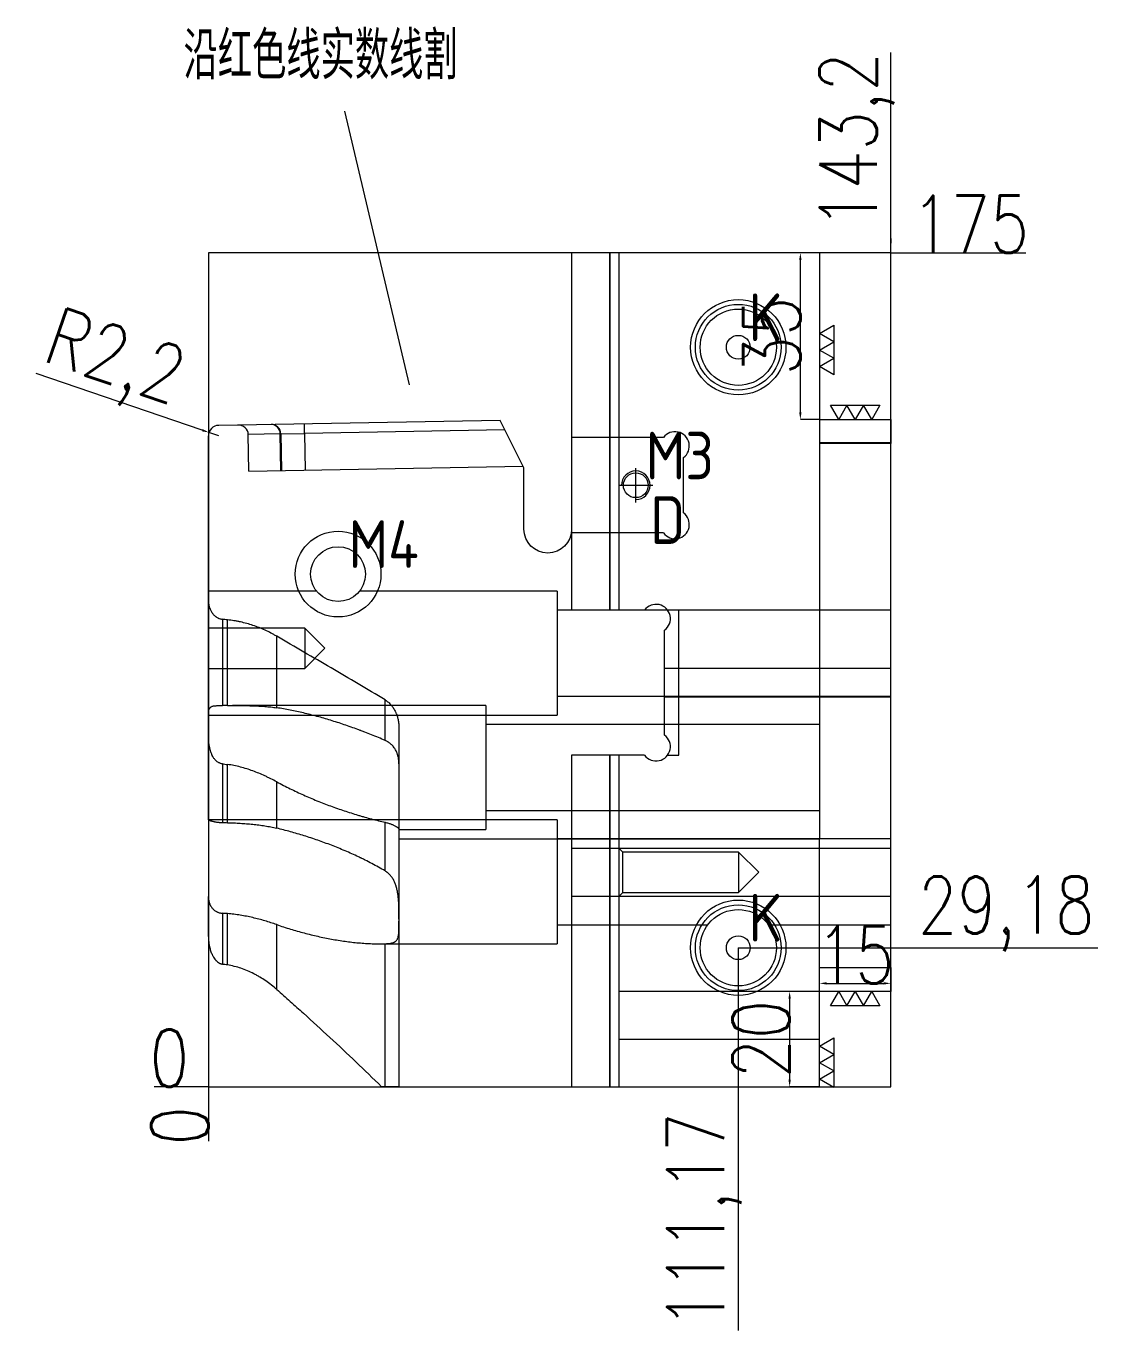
# Model space of a CAD drawing. Header units: millimetres. Extents: x 10039 to 11109, y 34852 to 35396.
# Drawn here: x 10375.6 to 10601.6, y 35057.5 to 35333.1 of the extents above; entities that cross this region are included whole.
import ezdxf

# ---------------------------------------------------------------- set-up
doc = ezdxf.new("R2010")
doc.units = ezdxf.units.MM
doc.linetypes.add('CENTER', pattern=[0])
doc.linetypes.add('DASHED', pattern=[0])
for name, color, linetype, lineweight in [('DIE', 20, 'Continuous', 20), ('DIE_W', 1, 'Continuous', 20), ('DIM', 4, 'Continuous', 20)]:
    doc.layers.add(name, color=color, linetype=linetype, lineweight=lineweight)
doc.layers.add('TEMP', color=7, linetype='Continuous')
doc.styles.add('chinesef_fs', font='gbenor.shx', dxfattribs={"bigfont": 'gbcbig.shx'})
doc.styles.add('gbenor', font='gbenor.shx', dxfattribs={"bigfont": 'gbcbig.shx'})
doc.styles.add('TXT', font='txt.shx', dxfattribs={"width": 0.8, "bigfont": 'ctxt.shx'})
doc.dimstyles.new('零件', dxfattribs={"dimscale": 1.5, "dimtxt": 8, "dimasz": 1, "dimexe": 0, "dimexo": 0, "dimgap": 0, "dimtad": 1, "dimtxsty": 'TXT', "dimcen": 0, "dimclrd": 252, "dimclre": 252, "dimclrt": 4, "dimazin": 3, "dimtp": 0.001, "dimtm": 0.001, "dimtfac": 1, "dimtmove": 0, "dimatfit": 3, "dimlwd": 5, "dimlwe": 5})

# ---------------------------------------------------------------- blocks, each defined once
blk = doc.blocks.new('*D1123')
at = {"layer": 'Defpoints', "color": 0}
for p in [(10524.94, 35139.76), (10561.97, 35139.76), (10413.77, 35110.58)]:
    blk.add_point(p, dxfattribs=at)
at = {"layer": 'DIM', "color": 252, "lineweight": 5}
for p, q in [((10524.94, 35139.76), (10555.97, 35139.76)), ((10555.97, 35139.76), (10558.97, 35139.76)), ((10558.97, 35139.76), (10600.37, 35139.76))]:
    blk.add_line(p, q, dxfattribs=at)
at = {"layer": 'DIM', "color": 4, "lineweight": 5, "insert": (10581.17, 35146.9), "char_height": 12, "attachment_point": 5, "style": 'TXT'}
blk.add_mtext('29,18', dxfattribs=at)
blk = doc.blocks.new('*D1124')
at = {"layer": 'Defpoints', "color": 0}
for p in [(10556.97, 35285.58), (10561.97, 35285.58), (10413.77, 35110.58)]:
    blk.add_point(p, dxfattribs=at)
at = {"layer": 'DIM', "color": 252, "lineweight": 5}
blk.add_line((10556.97, 35285.58), (10585.29, 35285.58), dxfattribs=at)
at = {"layer": 'DIM', "color": 4, "lineweight": 5, "insert": (10573.63, 35291.58), "char_height": 12, "attachment_point": 5, "style": 'TXT'}
blk.add_mtext('175', dxfattribs=at)
blk = doc.blocks.new('*D1125')
at = {"layer": 'Defpoints', "color": 0}
for p in [(10408.77, 35110.58), (10413.77, 35110.58), (10413.77, 35110.58)]:
    blk.add_point(p, dxfattribs=at)
at = {"layer": 'DIM', "color": 252, "lineweight": 5}
blk.add_line((10413.77, 35110.58), (10402.37, 35110.58), dxfattribs=at)
at = {"layer": 'DIM', "color": 4, "lineweight": 5, "insert": (10405.57, 35116.58), "char_height": 12, "attachment_point": 5, "style": 'TXT'}
blk.add_mtext('0', dxfattribs=at)
blk = doc.blocks.new('*D1126')
at = {"layer": 'Defpoints', "color": 0}
for p in [(10524.94, 35139.76), (10413.77, 35110.58), (10524.94, 35105.58)]:
    blk.add_point(p, dxfattribs=at)
at = {"layer": 'DIM', "color": 252, "lineweight": 5}
for p, q in [((10524.94, 35139.76), (10524.94, 35111.58)), ((10524.94, 35111.58), (10524.94, 35108.58)), ((10524.94, 35108.58), (10524.94, 35059.41))]:
    blk.add_line(p, q, dxfattribs=at)
at = {"layer": 'DIM', "color": 4, "lineweight": 5, "insert": (10517.8, 35082.5), "char_height": 12, "attachment_point": 5, "rotation": 90, "style": 'TXT'}
blk.add_mtext('111,17', dxfattribs=at)
blk = doc.blocks.new('*D1127')
at = {"layer": 'Defpoints', "color": 0}
for p in [(10413.77, 35110.58), (10413.77, 35110.58), (10413.77, 35105.58)]:
    blk.add_point(p, dxfattribs=at)
at = {"layer": 'DIM', "color": 252, "lineweight": 5}
blk.add_line((10413.77, 35110.58), (10413.77, 35099.18), dxfattribs=at)
at = {"layer": 'DIM', "color": 4, "lineweight": 5, "insert": (10407.77, 35102.38), "char_height": 12, "attachment_point": 5, "rotation": 90, "style": 'TXT'}
blk.add_mtext('0', dxfattribs=at)
blk = doc.blocks.new('*D1128')
at = {"layer": 'Defpoints', "color": 0}
for p in [(10556.97, 35290.58), (10556.97, 35285.58), (10413.77, 35110.58)]:
    blk.add_point(p, dxfattribs=at)
at = {"layer": 'DIM', "color": 252, "lineweight": 5}
for p, q in [((10556.97, 35287.58), (10556.97, 35327.61)), ((10556.97, 35285.58), (10556.97, 35288.58)), ((10556.97, 35288.58), (10556.97, 35287.58))]:
    blk.add_line(p, q, dxfattribs=at)
at = {"layer": 'DIM', "color": 4, "lineweight": 5, "insert": (10549.83, 35309.1), "char_height": 12, "attachment_point": 5, "rotation": 90, "style": 'TXT'}
blk.add_mtext('143,2', dxfattribs=at)
blk = doc.blocks.new('*D1132')
at = {"layer": 'Defpoints', "color": 0}
for p in [(10556.97, 35132.28), (10541.97, 35130.58), (10556.97, 35130.58)]:
    blk.add_point(p, dxfattribs=at)
at = {"layer": 'DIM', "color": 252, "linetype": 'Continuous', "lineweight": 5}
for p, q in [((10541.97, 35130.58), (10541.97, 35132.28)), ((10543.47, 35132.28), (10555.47, 35132.28)), ((10556.97, 35130.58), (10556.97, 35132.28))]:
    blk.add_line(p, q, dxfattribs=at)
at = {"layer": 'DIM', "color": 252}
for points in [[(10543.47, 35132.53), (10543.47, 35132.03), (10541.97, 35132.28)], [(10555.47, 35132.03), (10555.47, 35132.53), (10556.97, 35132.28)]]:
    blk.add_solid(points, dxfattribs=at)
at = {"layer": 'DIM', "color": 4, "lineweight": 5, "insert": (10549.47, 35138.28), "char_height": 12, "attachment_point": 5, "style": 'TXT'}
blk.add_mtext('15', dxfattribs=at)
blk = doc.blocks.new('*D1133')
at = {"layer": 'Defpoints', "color": 0}
for p in [(10541.97, 35130.58), (10535.72, 35110.58), (10541.97, 35110.58)]:
    blk.add_point(p, dxfattribs=at)
at = {"layer": 'DIM', "color": 252, "linetype": 'Continuous', "lineweight": 5}
for p, q in [((10541.97, 35130.58), (10535.72, 35130.58)), ((10535.72, 35129.08), (10535.72, 35112.08)), ((10541.97, 35110.58), (10535.72, 35110.58))]:
    blk.add_line(p, q, dxfattribs=at)
at = {"layer": 'DIM', "color": 252}
for points in [[(10535.97, 35129.08), (10535.47, 35129.08), (10535.72, 35130.58)], [(10535.47, 35112.08), (10535.97, 35112.08), (10535.72, 35110.58)]]:
    blk.add_solid(points, dxfattribs=at)
at = {"layer": 'DIM', "color": 4, "lineweight": 5, "insert": (10529.72, 35120.58), "char_height": 12, "attachment_point": 5, "rotation": 90, "style": 'TXT'}
blk.add_mtext('20', dxfattribs=at)
blk = doc.blocks.new('*D1134')
at = {"layer": 'Defpoints', "color": 0}
for p in [(10537.97, 35285.58), (10541.97, 35285.58), (10541.97, 35250.58)]:
    blk.add_point(p, dxfattribs=at)
at = {"layer": 'DIM', "color": 252, "linetype": 'Continuous', "lineweight": 5}
for p, q in [((10541.97, 35285.58), (10537.97, 35285.58)), ((10537.97, 35252.08), (10537.97, 35284.08)), ((10541.97, 35250.58), (10537.97, 35250.58))]:
    blk.add_line(p, q, dxfattribs=at)
at = {"layer": 'DIM', "color": 252}
for points in [[(10538.22, 35284.08), (10537.72, 35284.08), (10537.97, 35285.58)], [(10537.72, 35252.08), (10538.22, 35252.08), (10537.97, 35250.58)]]:
    blk.add_solid(points, dxfattribs=at)
at = {"layer": 'DIM', "color": 4, "lineweight": 5, "insert": (10531.97, 35268.08), "char_height": 12, "attachment_point": 5, "rotation": 90, "style": 'TXT'}
blk.add_mtext('35', dxfattribs=at)
blk = doc.blocks.new('*D1135')
at = {"layer": 'Defpoints', "color": 0}
for p in [(10413.89, 35247.87), (10415.97, 35247.16)]:
    blk.add_point(p, dxfattribs=at)
at = {"layer": 'DIE', "color": 252, "linetype": 'Continuous', "lineweight": 5}
for p, q in [((10412.47, 35248.35), (10377.62, 35260.24)), ((10415.97, 35247.16), (10413.89, 35247.87))]:
    blk.add_line(p, q, dxfattribs=at)
at = {"layer": 'DIE', "color": 252}
blk.add_solid([(10412.39, 35248.12), (10412.55, 35248.59), (10413.89, 35247.87)], dxfattribs=at)
at = {"layer": 'DIE', "color": 4, "lineweight": 5, "insert": (10393.77, 35262.28), "char_height": 12, "attachment_point": 5, "rotation": 341.1669, "style": 'TXT'}
blk.add_mtext('R2,2', dxfattribs=at)

msp = doc.modelspace()

# ---------------------------------------------------------------- linework, layer by layer
at = {"layer": 'DIE', "color": 4, "linetype": 'Continuous', "lineweight": 5}
msp.add_line((10455.952, 35257.837), (10442.425, 35315.295), dxfattribs=at)
at = {"layer": 'DIE', "color": 2, "linetype": 'Continuous', "lineweight": 5}
for p, q in [((10541.971, 35285.581), (10489.971, 35285.581)), ((10541.971, 35285.581), (10541.971, 35162.552)), ((10541.971, 35250.581), (10556.971, 35250.581)), ((10556.971, 35250.581), (10556.971, 35245.581)), ((10413.771, 35212.618), (10413.771, 35247.159)), ((10556.971, 35245.581), (10541.971, 35245.581)), ((10556.971, 35135.581), (10556.971, 35245.581)), ((10453.741, 35185.935), (10453.741, 35162.552)), ((10541.971, 35162.552), (10453.741, 35162.552)), ((10541.971, 35110.581), (10541.971, 35162.552)), ((10541.971, 35135.581), (10556.971, 35135.581)), ((10556.971, 35135.581), (10556.971, 35130.581)), ((10556.971, 35130.581), (10541.971, 35130.581))]:
    msp.add_line(p, q, dxfattribs=at)
at = {"layer": 'DIE', "color": 155, "linetype": 'DASHED', "lineweight": 5, "ltscale": 0.582416}
for p, q in [((10497.971, 35210.581), (10497.971, 35285.581)), ((10497.971, 35285.581), (10497.971, 35210.581)), ((10512.471, 35180.181), (10512.471, 35210.581)), ((10497.971, 35110.581), (10497.971, 35180.181)), ((10497.971, 35180.181), (10497.971, 35110.581))]:
    msp.add_line(p, q, dxfattribs=at)
at = {"layer": 'DIE', "color": 2, "linetype": 'DASHED', "lineweight": 5, "ltscale": 0.582416}
for p, q in [((10509.25, 35246.8), (10489.971, 35246.8)), ((10541.971, 35245.781), (10556.971, 35245.781)), ((10513.441, 35230.992), (10513.441, 35242.609)), ((10509.25, 35226.8), (10489.971, 35226.8)), ((10512.471, 35210.581), (10510.127, 35210.581)), ((10510.127, 35180.181), (10512.471, 35180.181))]:
    msp.add_line(p, q, dxfattribs=at)
at = {"layer": 'DIE', "color": 31, "linetype": 'DASHED', "lineweight": 5, "ltscale": 0.582416}
for p, q in [((10436.47, 35214.581), (10413.771, 35214.581)), ((10486.971, 35214.581), (10445.472, 35214.581)), ((10486.971, 35214.581), (10486.971, 35188.581)), ((10556.971, 35210.585), (10486.971, 35210.585)), ((10556.971, 35198.381), (10509.471, 35198.381)), ((10486.971, 35192.578), (10556.971, 35192.578)), ((10509.471, 35192.381), (10556.971, 35192.381)), ((10471.971, 35190.581), (10418.825, 35190.581)), ((10471.971, 35190.581), (10471.971, 35164.581)), ((10413.771, 35188.581), (10486.971, 35188.581)), ((10541.971, 35186.585), (10471.971, 35186.585)), ((10471.971, 35168.578), (10541.971, 35168.578)), ((10486.971, 35166.581), (10413.771, 35166.581)), ((10453.741, 35164.581), (10471.971, 35164.581)), ((10486.971, 35166.581), (10486.971, 35140.581)), ((10556.971, 35162.585), (10486.971, 35162.585)), ((10486.971, 35144.578), (10518.557, 35144.578)), ((10531.325, 35144.578), (10556.971, 35144.578)), ((10449.507, 35140.581), (10486.971, 35140.581))]:
    msp.add_line(p, q, dxfattribs=at)
at = {"layer": 'DIE', "color": 31, "linetype": 'Continuous', "lineweight": 5}
for p, q in [((10413.771, 35188.035), (10413.771, 35212.618)), ((10413.771, 35185.671), (10413.771, 35188.035)), ((10413.771, 35166.581), (10413.771, 35185.671)), ((10413.771, 35166.581), (10413.771, 35150.479)), ((10453.741, 35162.552), (10453.741, 35110.581)), ((10413.771, 35142.096), (10413.771, 35150.479))]:
    msp.add_line(p, q, dxfattribs=at)
at = {"layer": 'DIE', "color": 155, "linetype": 'Continuous', "lineweight": 5}
for p, q in [((10416.692, 35208.679), (10416.692, 35190.577)), ((10417.771, 35190.58), (10417.771, 35208.562)), ((10428.103, 35190.112), (10428.103, 35205.121)), ((10450.854, 35183.24), (10450.854, 35191.748)), ((10416.692, 35178.347), (10416.692, 35166.026)), ((10417.771, 35165.996), (10417.771, 35178.203)), ((10428.103, 35164.834), (10428.103, 35174.564)), ((10450.854, 35155.868), (10450.854, 35166.084)), ((10416.692, 35146.996), (10416.692, 35136.317)), ((10417.771, 35136.143), (10417.771, 35146.908)), ((10428.103, 35130.989), (10428.103, 35144.602)), ((10450.854, 35110.581), (10450.854, 35140.605))]:
    msp.add_line(p, q, dxfattribs=at)
at = {"layer": 'DIE', "color": 5, "linetype": 'DASHED', "lineweight": 5, "ltscale": 0.582416}
for p, q in [((10433.971, 35206.834), (10413.771, 35206.834)), ((10438.224, 35202.581), (10433.971, 35206.834)), ((10433.971, 35206.834), (10433.971, 35198.328)), ((10433.971, 35198.328), (10438.224, 35202.581)), ((10413.771, 35198.328), (10433.971, 35198.328)), ((10500.718, 35159.834), (10499.971, 35160.581)), ((10524.971, 35159.834), (10500.718, 35159.834)), ((10500.718, 35155.581), (10500.718, 35159.834)), ((10529.224, 35155.581), (10524.971, 35159.834)), ((10524.971, 35159.834), (10524.971, 35151.328)), ((10500.718, 35151.328), (10500.718, 35155.581)), ((10524.971, 35151.328), (10529.224, 35155.581)), ((10499.971, 35150.581), (10500.718, 35151.328)), ((10500.718, 35151.328), (10524.971, 35151.328))]:
    msp.add_line(p, q, dxfattribs=at)
at = {"layer": 'DIE', "color": 11, "linetype": 'Continuous', "lineweight": 5}
msp.add_line((10453.741, 35110.581), (10541.971, 35110.581), dxfattribs=at)
at = {"layer": 'DIE', "color": 1, "linetype": 'Continuous', "lineweight": 5}
msp.add_lwpolyline([(10489.971, 35285.581), (10489.971, 35229.581), (10489.971, 35227.581, -1), (10479.971, 35227.581), (10479.971, 35229.581), (10479.971, 35240.477), (10474.972, 35250.389), (10415.933, 35249.359, 0.4091098), (10413.771, 35247.159)], format="xyb", dxfattribs=at)
at = {"layer": 'DIE', "color": 2, "linetype": 'DASHED', "lineweight": 5, "ltscale": 0.582416}
for centre in [(10524.941, 35265.756), (10524.941, 35139.756)]:
    msp.add_circle(centre, 10, dxfattribs=at)
at = {"layer": 'DIE', "color": 6, "linetype": 'Continuous', "lineweight": 5}
for centre in [(10524.941, 35265.756), (10524.941, 35139.757)]:
    msp.add_circle(centre, 9, dxfattribs=at)
at = {"layer": 'DIE', "color": 1, "linetype": 'Continuous', "lineweight": 5}
msp.add_circle((10524.941, 35265.756), 8, dxfattribs=at)
at = {"layer": 'DIE', "color": 42, "linetype": 'Continuous', "lineweight": 5}
for centre, radius in [((10524.941, 35265.756), 2.5), ((10440.971, 35218.159), 5.75), ((10524.941, 35139.756), 2.5)]:
    msp.add_circle(centre, radius, dxfattribs=at)
at = {"layer": 'DIE', "color": 30, "linetype": 'DASHED', "lineweight": 5, "ltscale": 0.582416}
msp.add_circle((10503.441, 35236.8), 2.603, dxfattribs=at)
at = {"layer": 'DIE', "color": 2, "linetype": 'Continuous', "lineweight": 5}
msp.add_circle((10440.971, 35218.159), 9, dxfattribs=at)
at = {"layer": 'DIE', "color": 2, "linetype": 'DASHED', "lineweight": 5, "ltscale": 0.582416}
for centre, start, end in [((10511.673, 35245.032), 306.1042, 143.89578), ((10511.673, 35228.568), 216.10421, 53.8958)]:
    msp.add_arc(centre, 3, start, end, dxfattribs=at)
at = {"layer": 'DIE', "color": 30, "linetype": 'DASHED', "lineweight": 5, "ltscale": 0.582416}
msp.add_arc((10503.441, 35236.8), 3, 270, 180, dxfattribs=at)
at = {"layer": 'DIE', "color": 2, "linetype": 'Continuous', "lineweight": 5}
for points, knots in [([(10413.771, 35212.618), (10413.771, 35212.395), (10413.786, 35212.173), (10413.832, 35211.844), (10413.851, 35211.734), (10413.886, 35211.57), (10413.904, 35211.489), (10413.925, 35211.407), (10413.94, 35211.353), (10413.947, 35211.326), (10414.017, 35211.083), (10414.094, 35210.875), (10414.232, 35210.574), (10414.282, 35210.475), (10414.389, 35210.282), (10414.447, 35210.187), (10414.541, 35210.048), (10414.573, 35210.002), (10414.639, 35209.912), (10414.674, 35209.867), (10414.78, 35209.736), (10414.854, 35209.653), (10415.01, 35209.493), (10415.091, 35209.418), (10415.22, 35209.31), (10415.263, 35209.275), (10415.353, 35209.208), (10415.399, 35209.175), (10415.539, 35209.081), (10415.636, 35209.023), (10415.761, 35208.958), (10415.786, 35208.946), (10415.837, 35208.921), (10415.863, 35208.91), (10415.94, 35208.875), (10415.991, 35208.854), (10416.148, 35208.795), (10416.255, 35208.762), (10416.471, 35208.711), (10416.58, 35208.691), (10416.692, 35208.679)], [0, 0, 0, 0, 0.125, 0.125, 0.1875, 0.1875, 0.21875, 0.234375, 0.234375, 0.25, 0.25, 0.375, 0.375, 0.4375, 0.4375, 0.5, 0.5, 0.53125, 0.53125, 0.5625, 0.5625, 0.625, 0.625, 0.6875, 0.6875, 0.71875, 0.71875, 0.75, 0.75, 0.8125, 0.8125, 0.828125, 0.828125, 0.84375, 0.84375, 0.875, 0.875, 0.9375, 0.9375, 1, 1, 1, 1]), ([(10428.103, 35205.121), (10428.004, 35205.179), (10427.904, 35205.236), (10427.703, 35205.35), (10427.603, 35205.406), (10427.301, 35205.572), (10427.098, 35205.68), (10426.487, 35205.995), (10426.076, 35206.195), (10424.831, 35206.761), (10423.985, 35207.095), (10422.261, 35207.673), (10421.382, 35207.918), (10420.262, 35208.166), (10420.037, 35208.212), (10419.698, 35208.277), (10419.585, 35208.298), (10419.358, 35208.339), (10418.792, 35208.436), (10418.225, 35208.513), (10417.771, 35208.562)], [0, 0, 0, 0, 0.03125, 0.03125, 0.0625, 0.0625, 0.125, 0.125, 0.25, 0.25, 0.5, 0.5, 0.75, 0.75, 0.8125, 0.8125, 0.84375, 0.84375, 0.875, 1, 1, 1, 1]), ([(10450.854, 35191.748), (10447.075, 35193.996), (10443.289, 35196.235), (10435.704, 35200.692), (10431.906, 35202.911), (10428.103, 35205.121)], [0, 0, 0, 0, 0.5, 0.5, 1, 1, 1, 1]), ([(10450.854, 35191.748), (10450.977, 35191.675), (10451.095, 35191.597), (10451.323, 35191.432), (10451.433, 35191.345), (10451.645, 35191.161), (10451.748, 35191.066), (10451.945, 35190.866), (10452.041, 35190.761), (10452.155, 35190.626), (10452.178, 35190.599), (10452.223, 35190.544), (10452.245, 35190.516), (10452.311, 35190.432), (10452.354, 35190.376), (10452.479, 35190.205), (10452.558, 35190.088), (10452.783, 35189.73), (10452.917, 35189.482), (10453.066, 35189.162), (10453.095, 35189.097), (10453.151, 35188.966), (10453.178, 35188.901), (10453.256, 35188.703), (10453.304, 35188.57), (10453.436, 35188.169), (10453.508, 35187.897), (10453.596, 35187.484), (10453.621, 35187.345), (10453.654, 35187.135), (10453.664, 35187.065), (10453.682, 35186.925), (10453.69, 35186.854), (10453.727, 35186.501), (10453.741, 35186.218), (10453.741, 35185.935)], [0, 0, 0, 0, 0.0625, 0.0625, 0.125, 0.125, 0.1875, 0.1875, 0.25, 0.25, 0.265625, 0.265625, 0.28125, 0.28125, 0.3125, 0.3125, 0.375, 0.375, 0.5, 0.5, 0.53125, 0.53125, 0.5625, 0.5625, 0.625, 0.625, 0.75, 0.75, 0.8125, 0.8125, 0.84375, 0.84375, 0.875, 0.875, 1, 1, 1, 1])]:
    msp.add_open_spline(points, degree=3, knots=knots, dxfattribs=at)
msp.add_open_spline([(10417.771, 35208.562), (10417.412, 35208.601), (10417.052, 35208.64), (10416.692, 35208.679)], degree=3, dxfattribs=at)
at = {"layer": 'DIE', "color": 31, "linetype": 'Continuous', "lineweight": 5}
for points, knots in [([(10413.771, 35188.035), (10413.771, 35188.262), (10413.772, 35188.473), (10413.779, 35188.77), (10413.782, 35188.865), (10413.792, 35189.048), (10413.798, 35189.136), (10413.814, 35189.304), (10413.824, 35189.385), (10413.85, 35189.539), (10413.865, 35189.612), (10413.894, 35189.716), (10413.904, 35189.75), (10413.927, 35189.816), (10413.94, 35189.848), (10413.98, 35189.941), (10414.012, 35189.998), (10414.086, 35190.104), (10414.129, 35190.153), (10414.204, 35190.22), (10414.231, 35190.241), (10414.288, 35190.282), (10414.319, 35190.301), (10414.416, 35190.355), (10414.489, 35190.386), (10414.655, 35190.441), (10414.748, 35190.464), (10414.879, 35190.489), (10414.906, 35190.494), (10414.962, 35190.502), (10414.991, 35190.507), (10415.079, 35190.519), (10415.141, 35190.526), (10415.271, 35190.538), (10415.339, 35190.543), (10415.482, 35190.552), (10415.556, 35190.556), (10415.654, 35190.56), (10415.674, 35190.561), (10415.714, 35190.563), (10415.774, 35190.565), (10415.836, 35190.567), (10415.961, 35190.57), (10416.047, 35190.572), (10416.223, 35190.574), (10416.313, 35190.575), (10416.43, 35190.576), (10416.453, 35190.576), (10416.5, 35190.577), (10416.524, 35190.577), (10416.596, 35190.577), (10416.644, 35190.577), (10416.692, 35190.577)], [0, 0, 0, 0, 0.125, 0.125, 0.1875, 0.1875, 0.25, 0.25, 0.3125, 0.3125, 0.375, 0.375, 0.40625, 0.40625, 0.4375, 0.4375, 0.5, 0.5, 0.5625, 0.5625, 0.59375, 0.59375, 0.625, 0.625, 0.6875, 0.6875, 0.75, 0.75, 0.765625, 0.765625, 0.78125, 0.78125, 0.8125, 0.8125, 0.84375, 0.84375, 0.875, 0.875, 0.8828125, 0.8828125, 0.890625, 0.90625, 0.90625, 0.9375, 0.9375, 0.96875, 0.96875, 0.9765625, 0.9765625, 0.984375, 0.984375, 1, 1, 1, 1]), ([(10417.771, 35190.58), (10418.234, 35190.581), (10418.692, 35190.581), (10419.598, 35190.581), (10420.046, 35190.579), (10420.934, 35190.573), (10421.374, 35190.568), (10422.246, 35190.552), (10423.11, 35190.531), (10423.961, 35190.494), (10424.805, 35190.449), (10425.224, 35190.421), (10426.056, 35190.355), (10426.469, 35190.316), (10427.29, 35190.225), (10427.698, 35190.172), (10428.103, 35190.112)], [0, 0, 0, 0, 0.125, 0.125, 0.25, 0.25, 0.375, 0.375, 0.5, 0.625, 0.625, 0.75, 0.75, 0.875, 0.875, 1, 1, 1, 1]), ([(10450.854, 35183.24), (10449.907, 35183.653), (10448.956, 35184.051), (10447.524, 35184.626), (10447.046, 35184.814), (10446.328, 35185.091), (10446.028, 35185.205), (10445.728, 35185.318), (10445.608, 35185.363), (10445.548, 35185.385), (10445.368, 35185.453), (10444.288, 35185.854), (10443.211, 35186.234), (10441.3, 35186.88), (10440.347, 35187.186), (10438.445, 35187.767), (10437.497, 35188.042), (10435.604, 35188.557), (10434.66, 35188.798), (10433.248, 35189.131), (10432.778, 35189.238), (10431.84, 35189.441), (10431.371, 35189.538), (10430.435, 35189.721), (10429.967, 35189.807), (10429.034, 35189.969), (10428.568, 35190.044), (10428.103, 35190.112)], [0, 0, 0, 0, 0.125, 0.125, 0.1875, 0.1875, 0.21875, 0.2265625, 0.2265625, 0.234375, 0.234375, 0.25, 0.375, 0.375, 0.5, 0.5, 0.625, 0.625, 0.75, 0.75, 0.8125, 0.8125, 0.875, 0.875, 0.9375, 0.9375, 1, 1, 1, 1]), ([(10416.692, 35178.347), (10416.596, 35178.36), (10416.502, 35178.379), (10416.317, 35178.429), (10416.227, 35178.461), (10416.094, 35178.516), (10416.029, 35178.546), (10415.964, 35178.578), (10415.922, 35178.601), (10415.9, 35178.613), (10415.795, 35178.672), (10415.714, 35178.725), (10415.559, 35178.837), (10415.485, 35178.898), (10415.378, 35178.994), (10415.343, 35179.027), (10415.274, 35179.094), (10415.241, 35179.129), (10415.143, 35179.235), (10415.081, 35179.308), (10414.964, 35179.458), (10414.909, 35179.535), (10414.751, 35179.771), (10414.658, 35179.936), (10414.553, 35180.149), (10414.532, 35180.192), (10414.493, 35180.278), (10414.474, 35180.321), (10414.418, 35180.45), (10414.384, 35180.537), (10414.286, 35180.799), (10414.23, 35180.975), (10414.131, 35181.328), (10414.088, 35181.506), (10414.041, 35181.729), (10414.032, 35181.774), (10414.015, 35181.863), (10414.007, 35181.908), (10413.982, 35182.041), (10413.968, 35182.13), (10413.927, 35182.395), (10413.904, 35182.57), (10413.866, 35182.917), (10413.851, 35183.089), (10413.825, 35183.43), (10413.815, 35183.598), (10413.79, 35184.098), (10413.782, 35184.425), (10413.776, 35184.784), (10413.776, 35184.824), (10413.775, 35184.903), (10413.774, 35184.942), (10413.773, 35185.06), (10413.773, 35185.138), (10413.771, 35185.37), (10413.771, 35185.522), (10413.771, 35185.671)], [0, 0, 0, 0, 0.03125, 0.03125, 0.0625, 0.0625, 0.078125, 0.0859375, 0.0859375, 0.09375, 0.09375, 0.125, 0.125, 0.15625, 0.15625, 0.171875, 0.171875, 0.1875, 0.1875, 0.21875, 0.21875, 0.25, 0.25, 0.3125, 0.3125, 0.328125, 0.328125, 0.34375, 0.34375, 0.375, 0.375, 0.4375, 0.4375, 0.5, 0.5, 0.515625, 0.515625, 0.53125, 0.53125, 0.5625, 0.5625, 0.625, 0.625, 0.6875, 0.6875, 0.75, 0.75, 0.875, 0.875, 0.890625, 0.890625, 0.90625, 0.90625, 0.9375, 0.9375, 1, 1, 1, 1]), ([(10453.741, 35178.316), (10453.741, 35178.577), (10453.729, 35178.834), (10453.676, 35179.343), (10453.636, 35179.595), (10453.552, 35179.968), (10453.52, 35180.092), (10453.475, 35180.245), (10453.465, 35180.276), (10453.446, 35180.337), (10453.417, 35180.428), (10453.385, 35180.517), (10453.275, 35180.813), (10453.171, 35181.04), (10452.929, 35181.474), (10452.792, 35181.681), (10452.617, 35181.903), (10452.597, 35181.927), (10452.557, 35181.976), (10452.537, 35182), (10452.475, 35182.072), (10452.433, 35182.118), (10452.305, 35182.255), (10452.216, 35182.343), (10451.939, 35182.593), (10451.741, 35182.744), (10451.476, 35182.915), (10451.422, 35182.948), (10451.312, 35183.012), (10451.256, 35183.043), (10451.087, 35183.133), (10450.972, 35183.189), (10450.854, 35183.24)], [0, 0, 0, 0, 0.125, 0.125, 0.25, 0.25, 0.3125, 0.3125, 0.328125, 0.328125, 0.34375, 0.375, 0.375, 0.5, 0.5, 0.625, 0.625, 0.640625, 0.640625, 0.65625, 0.65625, 0.6875, 0.6875, 0.75, 0.75, 0.875, 0.875, 0.90625, 0.90625, 0.9375, 0.9375, 1, 1, 1, 1]), ([(10428.103, 35174.564), (10427.7, 35174.782), (10427.292, 35174.995), (10426.676, 35175.305), (10426.469, 35175.406), (10426.054, 35175.606), (10425.846, 35175.704), (10425.218, 35175.993), (10424.377, 35176.362), (10423.098, 35176.864), (10422.233, 35177.159), (10421.361, 35177.433), (10420.921, 35177.559), (10420.035, 35177.788), (10419.588, 35177.89), (10418.686, 35178.067), (10418.231, 35178.143), (10417.771, 35178.203)], [0, 0, 0, 0, 0.125, 0.125, 0.1875, 0.1875, 0.25, 0.25, 0.375, 0.5, 0.625, 0.625, 0.75, 0.75, 0.875, 0.875, 1, 1, 1, 1]), ([(10428.103, 35174.564), (10428.568, 35174.313), (10429.034, 35174.068), (10429.967, 35173.588), (10430.435, 35173.354), (10431.37, 35172.896), (10431.839, 35172.672), (10432.778, 35172.234), (10433.248, 35172.02), (10434.66, 35171.391), (10435.603, 35170.99), (10437.495, 35170.222), (10438.444, 35169.855), (10440.345, 35169.153), (10441.298, 35168.818), (10443.209, 35168.18), (10444.166, 35167.877), (10445.246, 35167.554), (10445.366, 35167.518), (10445.606, 35167.448), (10445.726, 35167.413), (10446.086, 35167.308), (10446.805, 35167.103), (10447.523, 35166.907), (10448.955, 35166.531), (10449.907, 35166.297), (10450.854, 35166.084)], [0, 0, 0, 0, 0.0625, 0.0625, 0.125, 0.125, 0.1875, 0.1875, 0.25, 0.25, 0.375, 0.375, 0.5, 0.5, 0.625, 0.625, 0.75, 0.75, 0.765625, 0.765625, 0.78125, 0.78125, 0.8125, 0.875, 0.875, 1, 1, 1, 1]), ([(10413.771, 35166.581), (10413.771, 35166.58), (10413.784, 35166.574), (10413.815, 35166.561), (10413.819, 35166.56), (10413.827, 35166.556), (10413.84, 35166.551), (10413.855, 35166.545), (10413.887, 35166.533), (10413.912, 35166.523), (10413.971, 35166.502), (10414.004, 35166.49), (10414.08, 35166.464), (10414.122, 35166.45), (10414.18, 35166.431), (10414.192, 35166.428), (10414.216, 35166.42), (10414.254, 35166.408), (10414.294, 35166.396), (10414.376, 35166.372), (10414.435, 35166.355), (10414.561, 35166.321), (10414.628, 35166.304), (10414.771, 35166.27), (10414.847, 35166.252), (10414.968, 35166.226), (10415.009, 35166.218), (10415.093, 35166.201), (10415.136, 35166.193), (10415.267, 35166.168), (10415.358, 35166.153), (10415.544, 35166.124), (10415.641, 35166.111), (10415.79, 35166.092), (10415.84, 35166.086), (10415.917, 35166.078), (10415.943, 35166.075), (10415.995, 35166.07), (10416.021, 35166.067), (10416.152, 35166.055), (10416.258, 35166.047), (10416.473, 35166.034), (10416.582, 35166.029), (10416.692, 35166.026)], [0, 0, 0, 0, 0.125, 0.125, 0.140625, 0.140625, 0.15625, 0.1875, 0.1875, 0.25, 0.25, 0.3125, 0.3125, 0.375, 0.375, 0.390625, 0.390625, 0.40625, 0.4375, 0.4375, 0.5, 0.5, 0.5625, 0.5625, 0.625, 0.625, 0.65625, 0.65625, 0.6875, 0.6875, 0.75, 0.75, 0.8125, 0.8125, 0.84375, 0.84375, 0.859375, 0.859375, 0.875, 0.875, 0.9375, 0.9375, 1, 1, 1, 1]), ([(10417.771, 35165.996), (10418.224, 35165.983), (10418.673, 35165.967), (10419.566, 35165.928), (10420.453, 35165.881), (10421.768, 35165.787), (10423.066, 35165.667), (10424.349, 35165.517), (10425.193, 35165.394), (10426.033, 35165.258), (10426.451, 35165.184), (10427.281, 35165.02), (10427.693, 35164.931), (10428.103, 35164.834)], [0, 0, 0, 0, 0.125, 0.125, 0.25, 0.375, 0.5, 0.625, 0.75, 0.75, 0.875, 0.875, 1, 1, 1, 1]), ([(10450.854, 35155.868), (10450.4, 35156.138), (10449.942, 35156.402), (10449.021, 35156.917), (10448.558, 35157.168), (10447.627, 35157.659), (10447.159, 35157.899), (10446.453, 35158.251), (10446.159, 35158.396), (10445.863, 35158.539), (10445.745, 35158.596), (10445.686, 35158.625), (10445.508, 35158.71), (10444.917, 35158.991), (10444.326, 35159.264), (10443.379, 35159.689), (10442.905, 35159.897), (10441.481, 35160.504), (10440.531, 35160.89), (10438.628, 35161.625), (10437.675, 35161.974), (10435.767, 35162.638), (10433.857, 35163.268), (10431.942, 35163.831), (10430.025, 35164.359), (10429.065, 35164.605), (10428.103, 35164.834)], [0, 0, 0, 0, 0.0625, 0.0625, 0.125, 0.125, 0.1875, 0.1875, 0.21875, 0.2265625, 0.2265625, 0.234375, 0.234375, 0.25, 0.3125, 0.3125, 0.375, 0.375, 0.5, 0.5, 0.625, 0.625, 0.75, 0.875, 0.875, 1, 1, 1, 1]), ([(10450.854, 35166.084), (10451.089, 35166.03), (10451.312, 35165.971), (10451.733, 35165.841), (10451.932, 35165.771), (10452.142, 35165.688), (10452.165, 35165.679), (10452.211, 35165.66), (10452.279, 35165.632), (10452.344, 35165.604), (10452.472, 35165.548), (10452.554, 35165.51), (10452.785, 35165.398), (10452.923, 35165.323), (10453.061, 35165.242), (10453.076, 35165.233), (10453.106, 35165.215), (10453.12, 35165.206), (10453.163, 35165.179), (10453.191, 35165.161), (10453.27, 35165.11), (10453.318, 35165.076), (10453.451, 35164.98), (10453.522, 35164.921), (10453.593, 35164.855), (10453.606, 35164.842), (10453.63, 35164.817), (10453.641, 35164.805), (10453.672, 35164.771), (10453.689, 35164.749), (10453.729, 35164.691), (10453.741, 35164.66), (10453.741, 35164.636)], [0, 0, 0, 0, 0.125, 0.125, 0.25, 0.25, 0.265625, 0.265625, 0.28125, 0.3125, 0.3125, 0.375, 0.375, 0.5, 0.5, 0.515625, 0.515625, 0.53125, 0.53125, 0.5625, 0.5625, 0.625, 0.625, 0.75, 0.75, 0.78125, 0.78125, 0.8125, 0.8125, 0.875, 0.875, 1, 1, 1, 1]), ([(10453.741, 35145.75), (10453.741, 35145.944), (10453.741, 35146.337), (10453.74, 35146.946), (10453.738, 35147.364), (10453.733, 35147.788), (10453.73, 35148.003), (10453.721, 35148.44), (10453.715, 35148.661), (10453.697, 35149.109), (10453.686, 35149.336), (10453.667, 35149.624), (10453.663, 35149.682), (10453.655, 35149.798), (10453.642, 35149.971), (10453.626, 35150.145), (10453.592, 35150.493), (10453.565, 35150.726), (10453.498, 35151.193), (10453.459, 35151.426), (10453.366, 35151.894), (10453.311, 35152.128), (10453.232, 35152.42), (10453.215, 35152.479), (10453.181, 35152.595), (10453.128, 35152.768), (10453.07, 35152.94), (10452.946, 35153.279), (10452.853, 35153.501), (10452.695, 35153.827), (10452.639, 35153.934), (10452.55, 35154.093), (10452.52, 35154.146), (10452.457, 35154.25), (10452.425, 35154.302), (10452.26, 35154.557), (10452.116, 35154.751), (10451.802, 35155.115), (10451.632, 35155.286), (10451.423, 35155.463), (10451.4, 35155.483), (10451.353, 35155.521), (10451.281, 35155.578), (10451.209, 35155.633), (10451.061, 35155.739), (10450.959, 35155.805), (10450.854, 35155.868)], [0, 0, 0, 0, 0.0625, 0.125, 0.1875, 0.1875, 0.25, 0.25, 0.3125, 0.3125, 0.375, 0.375, 0.390625, 0.390625, 0.40625, 0.4375, 0.4375, 0.5, 0.5, 0.5625, 0.5625, 0.625, 0.625, 0.640625, 0.640625, 0.65625, 0.6875, 0.6875, 0.75, 0.75, 0.78125, 0.78125, 0.796875, 0.796875, 0.8125, 0.8125, 0.875, 0.875, 0.9375, 0.9375, 0.9453125, 0.9453125, 0.953125, 0.96875, 0.96875, 1, 1, 1, 1]), ([(10413.771, 35150.479), (10413.771, 35150.267), (10413.784, 35150.058), (10413.825, 35149.748), (10413.847, 35149.619), (10413.875, 35149.491), (10413.887, 35149.44), (10413.893, 35149.415), (10413.913, 35149.339), (10413.926, 35149.289), (10414, 35149.04), (10414.075, 35148.849), (10414.191, 35148.619), (10414.215, 35148.574), (10414.266, 35148.484), (10414.293, 35148.439), (10414.376, 35148.308), (10414.435, 35148.224), (10414.562, 35148.063), (10414.63, 35147.986), (10414.737, 35147.875), (10414.793, 35147.82), (10414.851, 35147.768), (10414.891, 35147.733), (10414.911, 35147.716), (10415.011, 35147.632), (10415.095, 35147.57), (10415.27, 35147.454), (10415.36, 35147.4), (10415.501, 35147.327), (10415.572, 35147.291), (10415.646, 35147.259), (10415.695, 35147.237), (10415.72, 35147.227), (10415.846, 35147.177), (10416.05, 35147.108), (10416.26, 35147.058), (10416.474, 35147.02), (10416.582, 35147.005), (10416.692, 35146.996)], [0, 0, 0, 0, 0.125, 0.125, 0.1875, 0.203125, 0.203125, 0.21875, 0.21875, 0.25, 0.25, 0.375, 0.375, 0.40625, 0.40625, 0.4375, 0.4375, 0.5, 0.5, 0.5625, 0.5625, 0.59375, 0.609375, 0.609375, 0.625, 0.625, 0.6875, 0.6875, 0.75, 0.75, 0.78125, 0.796875, 0.796875, 0.8125, 0.8125, 0.875, 0.9375, 0.9375, 1, 1, 1, 1]), ([(10428.103, 35144.602), (10427.693, 35144.743), (10427.281, 35144.88), (10426.451, 35145.146), (10426.033, 35145.274), (10425.193, 35145.52), (10424.349, 35145.756), (10423.066, 35146.075), (10421.768, 35146.354), (10420.453, 35146.59), (10419.566, 35146.716), (10418.673, 35146.824), (10418.224, 35146.87), (10417.771, 35146.908)], [0, 0, 0, 0, 0.125, 0.125, 0.25, 0.25, 0.375, 0.5, 0.625, 0.75, 0.875, 0.875, 1, 1, 1, 1]), ([(10450.854, 35140.605), (10451.064, 35140.613), (10451.259, 35140.624), (10451.624, 35140.653), (10451.794, 35140.672), (10451.992, 35140.702), (10452.031, 35140.709), (10452.107, 35140.722), (10452.145, 35140.73), (10452.253, 35140.752), (10452.322, 35140.769), (10452.519, 35140.823), (10452.637, 35140.865), (10452.796, 35140.938), (10452.846, 35140.964), (10452.941, 35141.02), (10452.986, 35141.05), (10453.11, 35141.144), (10453.182, 35141.212), (10453.309, 35141.363), (10453.363, 35141.445), (10453.457, 35141.623), (10453.496, 35141.718), (10453.547, 35141.872), (10453.562, 35141.925), (10453.59, 35142.033), (10453.603, 35142.089), (10453.637, 35142.259), (10453.655, 35142.379), (10453.685, 35142.629), (10453.696, 35142.76), (10453.714, 35143.033), (10453.72, 35143.175), (10453.73, 35143.47), (10453.733, 35143.623), (10453.736, 35143.821), (10453.737, 35143.861), (10453.737, 35143.942), (10453.738, 35143.983), (10453.739, 35144.106), (10453.739, 35144.189), (10453.741, 35144.443), (10453.741, 35144.79), (10453.741, 35145.155), (10453.741, 35145.343)], [0, 0, 0, 0, 0.0625, 0.0625, 0.125, 0.125, 0.140625, 0.140625, 0.15625, 0.15625, 0.1875, 0.1875, 0.25, 0.25, 0.28125, 0.28125, 0.3125, 0.3125, 0.375, 0.375, 0.4375, 0.4375, 0.5, 0.5, 0.53125, 0.53125, 0.5625, 0.5625, 0.625, 0.625, 0.6875, 0.6875, 0.75, 0.75, 0.8125, 0.8125, 0.828125, 0.828125, 0.84375, 0.84375, 0.875, 0.875, 0.9375, 1, 1, 1, 1]), ([(10428.103, 35144.602), (10429.066, 35144.272), (10430.027, 35143.962), (10431.947, 35143.38), (10433.865, 35142.837), (10435.777, 35142.371), (10437.688, 35141.942), (10438.642, 35141.748), (10440.547, 35141.398), (10441.499, 35141.244), (10442.924, 35141.045), (10443.398, 35140.984), (10444.347, 35140.874), (10444.821, 35140.825), (10445.531, 35140.761), (10445.768, 35140.741), (10446.24, 35140.704), (10446.475, 35140.688), (10447.179, 35140.643), (10447.645, 35140.62), (10448.573, 35140.589), (10449.034, 35140.581), (10449.949, 35140.581), (10450.403, 35140.589), (10450.854, 35140.605)], [0, 0, 0, 0, 0.125, 0.125, 0.25, 0.375, 0.375, 0.5, 0.5, 0.625, 0.625, 0.6875, 0.6875, 0.75, 0.75, 0.78125, 0.78125, 0.8125, 0.8125, 0.875, 0.875, 0.9375, 0.9375, 1, 1, 1, 1]), ([(10453.741, 35110.581), (10453.741, 35110.581), (10453.726, 35110.581), (10453.664, 35110.581), (10453.619, 35110.581), (10453.541, 35110.581), (10453.525, 35110.581), (10453.499, 35110.581), (10453.49, 35110.581), (10453.471, 35110.581), (10453.424, 35110.581), (10453.371, 35110.581), (10453.232, 35110.581), (10453.125, 35110.581), (10452.881, 35110.581), (10452.744, 35110.581), (10452.552, 35110.581), (10452.513, 35110.581), (10452.432, 35110.581), (10452.391, 35110.581), (10452.266, 35110.581), (10452.179, 35110.581), (10451.909, 35110.581), (10451.717, 35110.581), (10451.408, 35110.581), (10451.302, 35110.581), (10451.165, 35110.581), (10451.137, 35110.581), (10451.082, 35110.581), (10451.053, 35110.581), (10450.969, 35110.581), (10450.912, 35110.581), (10450.854, 35110.581)], [0, 0, 0, 0, 0.125, 0.125, 0.25, 0.25, 0.28125, 0.28125, 0.296875, 0.296875, 0.3125, 0.375, 0.375, 0.5, 0.5, 0.625, 0.625, 0.65625, 0.65625, 0.6875, 0.6875, 0.75, 0.75, 0.875, 0.875, 0.9375, 0.9375, 0.953125, 0.953125, 0.96875, 0.96875, 1, 1, 1, 1])]:
    msp.add_open_spline(points, degree=3, knots=knots, dxfattribs=at)
for points in [[(10417.771, 35190.58), (10417.411, 35190.579), (10417.052, 35190.579), (10416.692, 35190.577)], [(10416.692, 35178.347), (10417.052, 35178.299), (10417.411, 35178.251), (10417.771, 35178.203)], [(10416.692, 35166.026), (10417.052, 35166.016), (10417.412, 35166.006), (10417.771, 35165.996)], [(10417.771, 35146.908), (10417.412, 35146.937), (10417.052, 35146.967), (10416.692, 35146.996)], [(10450.854, 35110.581), (10450.601, 35110.581), (10450.347, 35110.581), (10450.094, 35110.581)]]:
    msp.add_open_spline(points, degree=3, dxfattribs=at)
at = {"layer": 'DIE_W', "color": 4, "linetype": 'DASHED', "lineweight": 5, "ltscale": 0.582416}
for p, q in [((10499.971, 35210.581), (10499.971, 35285.581)), ((10489.971, 35229.582), (10489.971, 35210.581)), ((10497.971, 35210.581), (10489.971, 35210.581)), ((10505.279, 35210.581), (10497.971, 35210.581)), ((10509.471, 35184.373), (10509.471, 35206.389)), ((10497.971, 35180.181), (10489.971, 35180.181)), ((10489.971, 35180.181), (10489.971, 35110.581)), ((10505.279, 35180.181), (10497.971, 35180.181)), ((10499.971, 35110.581), (10499.971, 35180.181)), ((10556.971, 35160.581), (10489.971, 35160.581)), ((10489.971, 35150.581), (10556.971, 35150.581)), ((10541.971, 35130.581), (10499.971, 35130.581)), ((10499.971, 35120.581), (10541.971, 35120.581))]:
    msp.add_line(p, q, dxfattribs=at)
at = {"layer": 'DIE_W', "color": 4, "linetype": 'CENTER', "lineweight": 5, "ltscale": 0.582416}
for p, q in [((10503.441, 35233.2), (10503.441, 35240.4)), ((10499.841, 35236.8), (10507.041, 35236.8))]:
    msp.add_line(p, q, dxfattribs=at)
at = {"layer": 'DIE_W', "color": 1, "linetype": 'Continuous', "lineweight": 5}
for points in [[(10554.667, 35253.581), (10552.935, 35250.581), (10551.203, 35253.581), (10549.471, 35250.581), (10547.739, 35253.581), (10546.007, 35250.581), (10544.275, 35253.581), (10554.667, 35253.581)], [(10544.275, 35127.581), (10546.007, 35130.581), (10547.739, 35127.581), (10549.471, 35130.581), (10551.203, 35127.581), (10552.935, 35130.581), (10554.667, 35127.581), (10544.275, 35127.581)]]:
    msp.add_lwpolyline(points, close=True, dxfattribs=at)
msp.add_circle((10524.941, 35139.756), 8, dxfattribs=at)
at = {"layer": 'DIE_W', "color": 4, "linetype": 'DASHED', "lineweight": 5, "ltscale": 0.582416}
for centre, start, end in [((10507.703, 35208.813), 306.1042, 143.89579), ((10507.703, 35181.949), 216.10421, 53.8958)]:
    msp.add_arc(centre, 3, start, end, dxfattribs=at)
at = {"layer": 'DIE_W', "color": 4, "linetype": 'Continuous', "lineweight": 5}
for points, knots in [([(10413.771, 35142.096), (10413.771, 35141.81), (10413.783, 35141.524), (10413.831, 35140.953), (10413.867, 35140.668), (10413.929, 35140.312), (10413.942, 35140.241), (10413.97, 35140.099), (10413.985, 35140.028), (10414.032, 35139.816), (10414.066, 35139.676), (10414.142, 35139.398), (10414.184, 35139.26), (10414.275, 35138.987), (10414.324, 35138.851), (10414.43, 35138.583), (10414.488, 35138.451), (10414.581, 35138.254), (10414.613, 35138.189), (10414.68, 35138.06), (10414.715, 35137.997), (10414.822, 35137.808), (10414.899, 35137.685), (10415.063, 35137.447), (10415.15, 35137.332), (10415.268, 35137.194), (10415.292, 35137.166), (10415.341, 35137.112), (10415.415, 35137.033), (10415.493, 35136.957), (10415.653, 35136.811), (10415.766, 35136.722), (10415.917, 35136.622), (10415.963, 35136.593), (10416.011, 35136.565), (10416.042, 35136.547), (10416.058, 35136.538), (10416.139, 35136.495), (10416.205, 35136.464), (10416.34, 35136.408), (10416.408, 35136.384), (10416.513, 35136.354), (10416.548, 35136.345), (10416.62, 35136.329), (10416.656, 35136.322), (10416.692, 35136.317)], [0, 0, 0, 0, 0.125, 0.125, 0.25, 0.25, 0.28125, 0.28125, 0.3125, 0.3125, 0.375, 0.375, 0.4375, 0.4375, 0.5, 0.5, 0.5625, 0.5625, 0.59375, 0.59375, 0.625, 0.625, 0.6875, 0.6875, 0.75, 0.75, 0.765625, 0.765625, 0.78125, 0.8125, 0.8125, 0.875, 0.875, 0.890625, 0.8984375, 0.8984375, 0.90625, 0.90625, 0.9375, 0.9375, 0.96875, 0.96875, 0.984375, 0.984375, 1, 1, 1, 1]), ([(10428.103, 35130.989), (10427.737, 35131.311), (10427.363, 35131.623), (10426.597, 35132.225), (10426.205, 35132.515), (10425.402, 35133.071), (10424.992, 35133.338), (10424.466, 35133.655), (10424.36, 35133.717), (10424.147, 35133.841), (10423.826, 35134.023), (10423.503, 35134.196), (10422.851, 35134.53), (10422.41, 35134.736), (10421.517, 35135.115), (10421.064, 35135.287), (10420.146, 35135.595), (10419.681, 35135.732), (10418.736, 35135.966), (10418.257, 35136.065), (10417.771, 35136.143)], [0, 0, 0, 0, 0.125, 0.125, 0.25, 0.25, 0.375, 0.375, 0.40625, 0.40625, 0.4375, 0.5, 0.5, 0.625, 0.625, 0.75, 0.75, 0.875, 0.875, 1, 1, 1, 1]), ([(10428.103, 35130.989), (10429.043, 35130.163), (10430.45, 35128.919), (10431.851, 35127.668), (10432.784, 35126.832), (10433.25, 35126.413), (10435.575, 35124.316), (10437.422, 35122.628), (10441.091, 35119.228), (10442.912, 35117.517), (10446.525, 35114.068), (10448.317, 35112.331), (10450.094, 35110.581)], [0, 0, 0, 0, 0.125, 0.1875, 0.1875, 0.25, 0.25, 0.5, 0.5, 0.75, 0.75, 1, 1, 1, 1])]:
    msp.add_open_spline(points, degree=3, knots=knots, dxfattribs=at)
msp.add_open_spline([(10417.771, 35136.143), (10417.412, 35136.201), (10417.052, 35136.259), (10416.692, 35136.317)], degree=3, dxfattribs=at)
at = {"layer": 'DIM', "color": 252, "linetype": 'DASHED', "lineweight": 5, "ltscale": 0.582416}
msp.add_lwpolyline([(10413.771, 35110.581), (10556.971, 35110.581), (10556.971, 35285.581), (10413.771, 35285.581)], close=True, dxfattribs=at)
at = {"layer": 'DIM', "color": 1, "linetype": 'Continuous', "lineweight": 5}
for points in [[(10544.971, 35259.976), (10541.971, 35261.708), (10544.971, 35263.44), (10541.971, 35265.172), (10544.971, 35266.904), (10541.971, 35268.636), (10544.971, 35270.368), (10544.971, 35259.976)], [(10544.971, 35110.445), (10541.971, 35112.177), (10544.971, 35113.909), (10541.971, 35115.641), (10544.971, 35117.373), (10541.971, 35119.105), (10544.971, 35120.837), (10544.971, 35110.445)]]:
    msp.add_lwpolyline(points, close=True, dxfattribs=at)
at = {"layer": 'TEMP', "color": 155, "linetype": 'Continuous', "lineweight": 5}
for p, q in [((10433.962, 35247.673), (10433.927, 35249.673)), ((10428.843, 35247.584), (10422.132, 35247.467)), ((10428.963, 35247.586), (10428.843, 35247.584)), ((10428.977, 35239.885), (10428.843, 35247.584)), ((10428.963, 35247.586), (10433.962, 35247.673)), ((10475.972, 35248.407), (10433.962, 35247.673)), ((10433.962, 35247.673), (10434.097, 35239.974))]:
    msp.add_line(p, q, dxfattribs=at)
at = {"layer": 'TEMP', "color": 2, "linetype": 'Continuous', "lineweight": 5}
for q in [(10422.132, 35247.467), (10479.822, 35240.772)]:
    msp.add_line((10422.266, 35239.768), q, dxfattribs=at)
at = {"layer": 'TEMP', "color": 31, "linetype": 'Continuous', "lineweight": 5}
msp.add_line((10428.963, 35247.586), (10429.098, 35239.887), dxfattribs=at)
msp.add_arc((10426.963, 35247.551), 2, 1, 91, dxfattribs=at)
at = {"layer": 'TEMP', "color": 155, "linetype": 'Continuous', "lineweight": 5}
msp.add_ellipse((10426.963, 35247.551), major_axis=(-0.035, 2), ratio=0.939693, start_param=4.712389, end_param=6.2831853, dxfattribs=at)
at = {"layer": 'TEMP', "color": 2, "linetype": 'Continuous', "lineweight": 5}
msp.add_ellipse((10420.004, 35247.43), major_axis=(-2.128, -0.037), ratio=0.939693, start_param=3.1415927, end_param=4.712389, dxfattribs=at)

# ---------------------------------------------------------------- texts
at = {"layer": 'DIM', "color": 4, "lineweight": 5, "style": 'chinesef_fs', "width": 0.9984}
msp.add_text('沿红色线实数线割', height=10, dxfattribs=at).set_placement((10408.554, 35321.983))
at = {"layer": 'DIM', "color": 4, "lineweight": 5, "style": 'gbenor'}
for s, p in [('K', (10527.126, 35267.041)), ('M3', (10505.526, 35238.035)), ('D', (10506.473, 35224.505)), ('M4', (10443.176, 35219.454)), ('K', (10527.126, 35141.041))]:
    msp.add_text(s, height=10, dxfattribs=at).set_placement(p)

# ---------------------------------------------------------------- dimensions: what is measured, and where the dimension line sits
at = {"layer": 'DIE', "color": 1, "linetype": 'Continuous', "lineweight": 5}
dim = msp.add_radius_dim(center=(10415.971, 35247.159), mpoint=(10413.889, 35247.869), dimstyle='零件', dxfattribs=at)
dim.commit()
dim.dimension.update_dxf_attribs({"geometry": '*D1135', "text_midpoint": (10391.464, 35255.518), "dimtype": 164})
at = {"layer": 'DIM', "lineweight": 5}
for feature_location, offset, dtype, origin, picture, middle in [((10556.971, 35285.581), (0, 5), 1, (10413.771, 35110.581), '*D1128', (10549.828, 35309.095)), ((10556.971, 35285.581), (5, 0), 0, (10413.771, 35110.581), '*D1124', (10573.628, 35291.581)), ((10524.9411, 35139.7563), (37.03, -0.0002), 0, (10413.7711, 35110.5811), '*D1123', (10581.1711, 35146.8989)), ((10524.941, 35139.756), (0, -34.175), 1, (10413.771, 35110.581), '*D1126', (10517.798, 35082.495)), ((10413.771119764, 35110.581071257), (-5, 0), 0, (10413.771119764, 35110.581071257), '*D1125', (10405.571119764, 35116.581071257)), ((10413.771119764, 35110.581071257), (0, -5), 1, (10413.771119764, 35110.581071257), '*D1127', (10407.771119764, 35102.381071257))]:
    dim = msp.add_ordinate_dim(feature_location=feature_location, offset=offset, dtype=dtype, origin=origin, dimstyle='零件', dxfattribs=at)
    dim.commit()
    dim.dimension.update_dxf_attribs({"geometry": picture, "text_midpoint": middle})
at = {"layer": 'DIM', "color": 1, "linetype": 'Continuous', "lineweight": 5}
for base, p1, p2, picture, middle in [((10537.973, 35285.581), (10541.971, 35250.581), (10541.971, 35285.581), '*D1134', (10531.973, 35268.081)), ((10535.719, 35110.581), (10541.971, 35130.581), (10541.971, 35110.581), '*D1133', (10529.719, 35120.581))]:
    dim = msp.add_linear_dim(base=base, p1=p1, p2=p2, angle=90, dimstyle='零件', dxfattribs=at)
    dim.commit()
    dim.dimension.update_dxf_attribs({"geometry": picture, "text_midpoint": middle})
dim = msp.add_linear_dim(base=(10556.971, 35132.277), p1=(10541.971, 35130.581), p2=(10556.971, 35130.581), dimstyle='零件', dxfattribs=at)
dim.commit()
dim.dimension.update_dxf_attribs({"geometry": '*D1132', "text_midpoint": (10549.471, 35138.277)})

doc.saveas('drawing.dxf')
